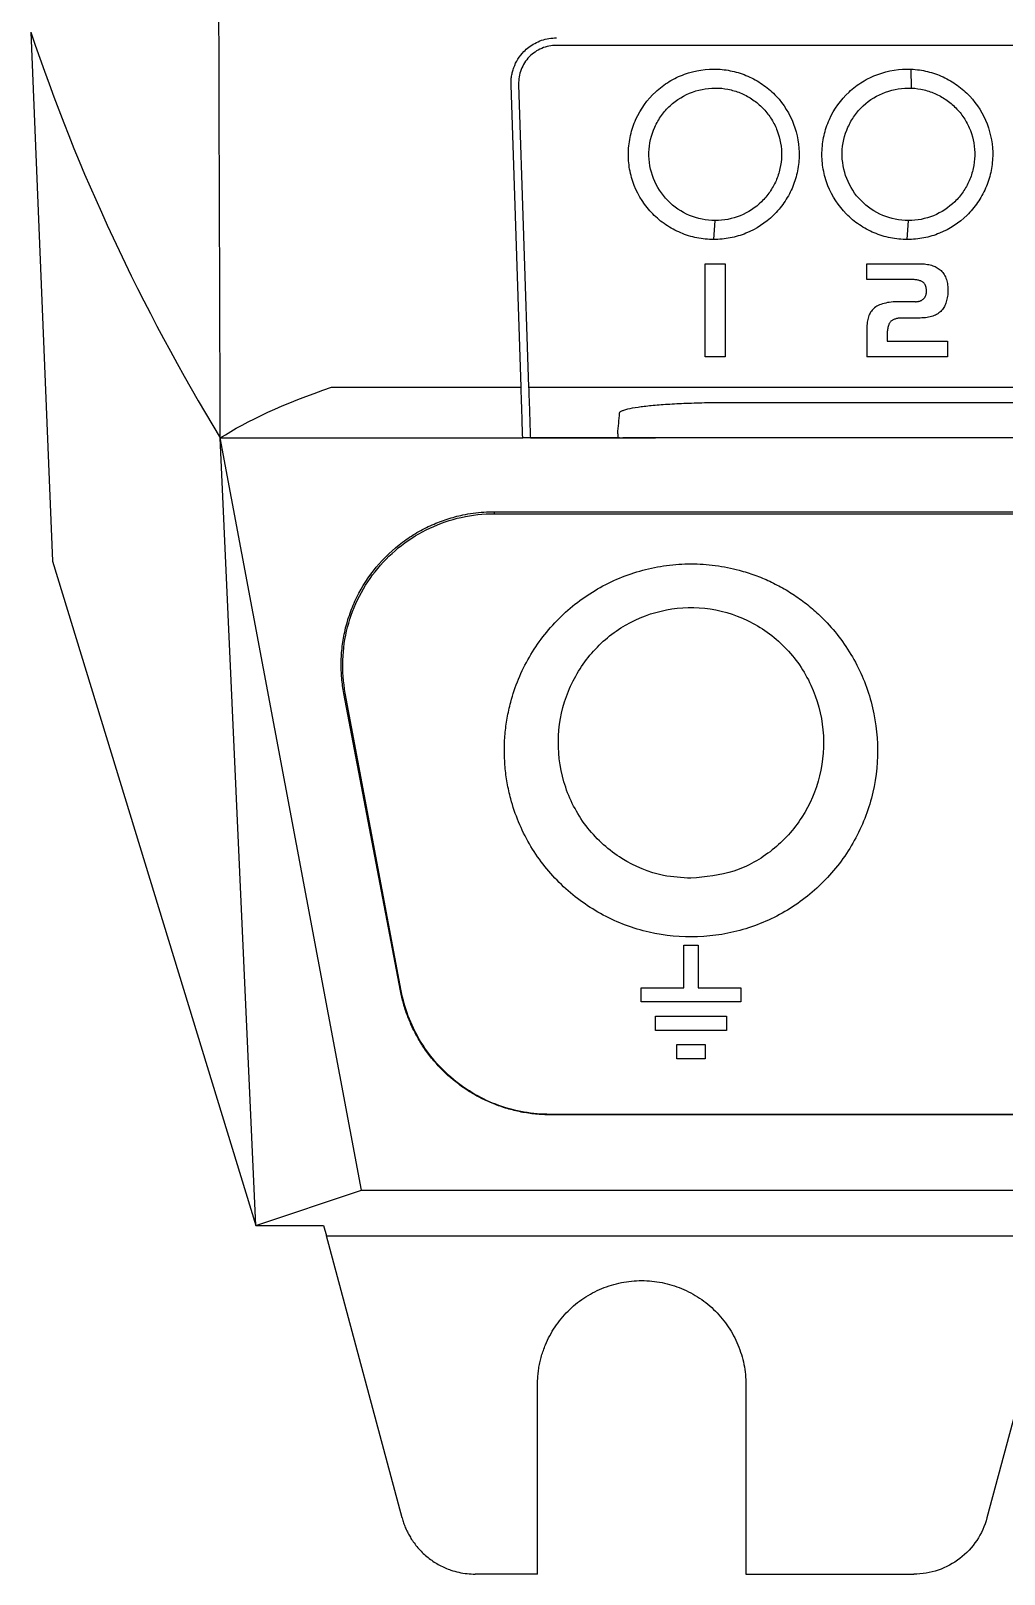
# Model space of a CAD drawing. Header units: inches. Extents: x 15 to 148, y 10 to 111.
# Drawn here: x 131.653 to 132.36, y 100.685 to 101.806 of the extents above; entities that cross this region are included whole.
import ezdxf

# ---------------------------------------------------------------- set-up
doc = ezdxf.new("R2010")
doc.units = ezdxf.units.IN
doc.header["$MEASUREMENT"] = 0
doc.layers.add('BLK_12AWG', color=7, linetype='Continuous')

# ---------------------------------------------------------------- blocks, each defined once
blk = doc.blocks.new('Varia')
at = {"color": 7, "linetype": 'Continuous'}
for p, q in [((161.2389, 100.8596), (161.2705, 100.0916)), ((165.2195, 100.8405), (162.0019, 100.8405)), ((162.5172, 100.7784), (162.5168, 100.8059)), ((161.9505, 100.3442), (161.9359, 100.7832)), ((161.9469, 100.7836), (161.9615, 100.3442)), ((162.2302, 100.5585), (162.2324, 100.586)), ((162.5112, 100.5585), (162.5129, 100.586)), ((162.218, 100.3879), (162.218, 100.5233)), ((162.218, 100.5233), (162.2467, 100.5233)), ((162.2467, 100.5233), (162.2467, 100.3879)), ((162.4523, 100.5004), (162.4523, 100.5233)), ((162.4523, 100.5233), (162.5292, 100.5233)), ((162.5292, 100.5233), (162.5315, 100.5233)), ((162.5315, 100.5233), (162.5339, 100.5232)), ((162.5339, 100.5232), (162.5361, 100.523)), ((162.5361, 100.523), (162.5383, 100.5228)), ((162.5383, 100.5228), (162.5404, 100.5224)), ((162.5404, 100.5224), (162.5424, 100.5221)), ((162.5424, 100.5221), (162.5444, 100.5216)), ((162.5444, 100.5216), (162.5463, 100.5211)), ((162.5463, 100.5211), (162.5481, 100.5205)), ((162.5481, 100.5205), (162.5498, 100.5199)), ((162.5498, 100.5199), (162.5515, 100.5192)), ((162.5165, 100.5004), (162.4523, 100.5004)), ((162.5181, 100.5004), (162.5165, 100.5004)), ((162.5196, 100.5003), (162.5181, 100.5004)), ((162.5211, 100.5003), (162.5196, 100.5003)), ((162.5225, 100.5001), (162.5211, 100.5003)), ((162.5238, 100.5), (162.5225, 100.5001)), ((162.5251, 100.4998), (162.5238, 100.5)), ((162.5263, 100.4995), (162.5251, 100.4998)), ((162.5275, 100.4993), (162.5263, 100.4995)), ((162.5285, 100.499), (162.5275, 100.4993)), ((162.5296, 100.4987), (162.5285, 100.499)), ((162.5306, 100.4983), (162.5296, 100.4987)), ((162.5315, 100.4979), (162.5306, 100.4983)), ((162.5324, 100.4975), (162.5315, 100.4979)), ((162.5515, 100.5192), (162.5531, 100.5184)), ((162.5531, 100.5184), (162.5547, 100.5175)), ((162.5547, 100.5175), (162.5561, 100.5166)), ((162.5561, 100.5166), (162.5575, 100.5156)), ((162.5575, 100.5156), (162.5588, 100.5146)), ((162.5588, 100.5146), (162.5602, 100.5133)), ((162.5602, 100.5133), (162.5615, 100.512)), ((162.5615, 100.512), (162.5627, 100.5106)), ((162.5627, 100.5106), (162.5638, 100.5092)), ((162.5638, 100.5092), (162.5648, 100.5076)), ((162.5648, 100.5076), (162.5657, 100.506)), ((162.5657, 100.506), (162.5665, 100.5043)), ((162.5665, 100.5043), (162.5673, 100.5025)), ((162.5673, 100.5025), (162.5679, 100.5006)), ((162.5679, 100.5006), (162.5685, 100.4987)), ((162.5685, 100.4987), (162.569, 100.4966)), ((162.5332, 100.497), (162.5324, 100.4975)), ((162.5339, 100.4965), (162.5332, 100.497)), ((162.5346, 100.4959), (162.5339, 100.4965)), ((162.5351, 100.4954), (162.5346, 100.4959)), ((162.5356, 100.4949), (162.5351, 100.4954)), ((162.5361, 100.4943), (162.5356, 100.4949)), ((162.5365, 100.4937), (162.5361, 100.4943)), ((162.5369, 100.493), (162.5365, 100.4937)), ((162.5365, 100.4745), (162.5369, 100.4751)), ((162.5373, 100.4924), (162.5369, 100.493)), ((162.5369, 100.4751), (162.5373, 100.4757)), ((162.5376, 100.4916), (162.5373, 100.4924)), ((162.5373, 100.4757), (162.5376, 100.4764)), ((162.5379, 100.4909), (162.5376, 100.4916)), ((162.5376, 100.4764), (162.5379, 100.4771)), ((162.5382, 100.49), (162.5379, 100.4909)), ((162.5379, 100.4771), (162.5382, 100.4778)), ((162.5384, 100.4892), (162.5382, 100.49)), ((162.5382, 100.4778), (162.5384, 100.4785)), ((162.5386, 100.4883), (162.5384, 100.4892)), ((162.5384, 100.4785), (162.5386, 100.4792)), ((162.5388, 100.4874), (162.5386, 100.4883)), ((162.5386, 100.4792), (162.5388, 100.48)), ((162.5389, 100.4864), (162.5388, 100.4874)), ((162.5388, 100.48), (162.5389, 100.4808)), ((162.539, 100.4854), (162.5389, 100.4864)), ((162.5389, 100.4808), (162.539, 100.4816)), ((162.539, 100.4844), (162.539, 100.4854)), ((162.5391, 100.4833), (162.539, 100.4844)), ((162.539, 100.4825), (162.5391, 100.4833)), ((162.539, 100.4816), (162.539, 100.4825)), ((162.569, 100.4966), (162.5694, 100.4945)), ((162.5695, 100.4761), (162.5692, 100.474)), ((162.5694, 100.4945), (162.5697, 100.4923)), ((162.5698, 100.4783), (162.5695, 100.4761)), ((162.5697, 100.4923), (162.5699, 100.4901)), ((162.57, 100.4805), (162.5698, 100.4783)), ((162.5699, 100.4901), (162.5701, 100.4877)), ((162.5701, 100.4829), (162.57, 100.4805)), ((162.5701, 100.4877), (162.5701, 100.4853)), ((162.5701, 100.4853), (162.5701, 100.4829)), ((162.458, 100.4531), (162.4571, 100.4516)), ((162.459, 100.4545), (162.458, 100.4531)), ((162.46, 100.4559), (162.459, 100.4545)), ((162.4612, 100.4571), (162.46, 100.4559)), ((162.4624, 100.4583), (162.4612, 100.4571)), ((162.4638, 100.4595), (162.4624, 100.4583)), ((162.4654, 100.4606), (162.4638, 100.4595)), ((162.4671, 100.4617), (162.4654, 100.4606)), ((162.4689, 100.4626), (162.4671, 100.4617)), ((162.4709, 100.4635), (162.4689, 100.4626)), ((162.4729, 100.4643), (162.4709, 100.4635)), ((162.4751, 100.4651), (162.4729, 100.4643)), ((162.4774, 100.4657), (162.4751, 100.4651)), ((162.4799, 100.4663), (162.4774, 100.4657)), ((162.4824, 100.4668), (162.4799, 100.4663)), ((162.4851, 100.4672), (162.4824, 100.4668)), ((162.4879, 100.4676), (162.4851, 100.4672)), ((162.4909, 100.4678), (162.4879, 100.4676)), ((162.4939, 100.468), (162.4909, 100.4678)), ((162.4971, 100.4682), (162.4939, 100.468)), ((162.5004, 100.4682), (162.4971, 100.4682)), ((162.5233, 100.4682), (162.5242, 100.4682)), ((162.5242, 100.4682), (162.525, 100.4683)), ((162.525, 100.4683), (162.5258, 100.4683)), ((162.5258, 100.4683), (162.5266, 100.4685)), ((162.5266, 100.4685), (162.5273, 100.4686)), ((162.5273, 100.4686), (162.5281, 100.4688)), ((162.5281, 100.4688), (162.5288, 100.469)), ((162.5288, 100.469), (162.5295, 100.4692)), ((162.5295, 100.4692), (162.5302, 100.4695)), ((162.5302, 100.4695), (162.5309, 100.4698)), ((162.5309, 100.4698), (162.5316, 100.4701)), ((162.5316, 100.4701), (162.5322, 100.4705)), ((162.5322, 100.4705), (162.5328, 100.4709)), ((162.5328, 100.4709), (162.5334, 100.4713)), ((162.5334, 100.4713), (162.534, 100.4718)), ((162.534, 100.4718), (162.5346, 100.4723)), ((162.5346, 100.4723), (162.5351, 100.4728)), ((162.5351, 100.4728), (162.5356, 100.4733)), ((162.5356, 100.4733), (162.5361, 100.4739)), ((162.5361, 100.4739), (162.5365, 100.4745)), ((162.5583, 100.453), (162.5569, 100.4518)), ((162.5597, 100.4542), (162.5583, 100.453)), ((162.561, 100.4556), (162.5597, 100.4542)), ((162.5621, 100.4569), (162.561, 100.4556)), ((162.5631, 100.4583), (162.5621, 100.4569)), ((162.5641, 100.4597), (162.5631, 100.4583)), ((162.565, 100.4612), (162.5641, 100.4597)), ((162.5658, 100.4628), (162.565, 100.4612)), ((162.5665, 100.4645), (162.5658, 100.4628)), ((162.5672, 100.4662), (162.5665, 100.4645)), ((162.5678, 100.4681), (162.5672, 100.4662)), ((162.5683, 100.4699), (162.5678, 100.4681)), ((162.5688, 100.4719), (162.5683, 100.4699)), ((162.5692, 100.474), (162.5688, 100.4719)), ((162.4524, 100.4312), (162.4523, 100.4286)), ((162.4525, 100.4336), (162.4524, 100.4312)), ((162.4527, 100.436), (162.4525, 100.4336)), ((162.453, 100.4383), (162.4527, 100.436)), ((162.4533, 100.4404), (162.453, 100.4383)), ((162.4537, 100.4425), (162.4533, 100.4404)), ((162.4542, 100.4445), (162.4537, 100.4425)), ((162.4548, 100.4464), (162.4542, 100.4445)), ((162.4555, 100.4482), (162.4548, 100.4464)), ((162.4563, 100.4499), (162.4555, 100.4482)), ((162.4571, 100.4516), (162.4563, 100.4499)), ((162.4831, 100.4309), (162.4828, 100.4295)), ((162.4834, 100.4322), (162.4831, 100.4309)), ((162.4838, 100.4335), (162.4834, 100.4322)), ((162.4842, 100.4346), (162.4838, 100.4335)), ((162.4846, 100.4357), (162.4842, 100.4346)), ((162.4851, 100.4367), (162.4846, 100.4357)), ((162.4857, 100.4376), (162.4851, 100.4367)), ((162.4862, 100.4384), (162.4857, 100.4376)), ((162.4869, 100.4391), (162.4862, 100.4384)), ((162.4875, 100.4398), (162.4869, 100.4391)), ((162.4882, 100.4403), (162.4875, 100.4398)), ((162.489, 100.4409), (162.4882, 100.4403)), ((162.4898, 100.4414), (162.489, 100.4409)), ((162.4907, 100.4419), (162.4898, 100.4414)), ((162.4916, 100.4423), (162.4907, 100.4419)), ((162.4925, 100.4427), (162.4916, 100.4423)), ((162.4935, 100.443), (162.4925, 100.4427)), ((162.4945, 100.4433), (162.4935, 100.443)), ((162.4956, 100.4436), (162.4945, 100.4433)), ((162.4968, 100.4439), (162.4956, 100.4436)), ((162.4979, 100.4441), (162.4968, 100.4439)), ((162.4992, 100.4442), (162.4979, 100.4441)), ((162.5004, 100.4444), (162.4992, 100.4442)), ((162.5017, 100.4445), (162.5004, 100.4444)), ((162.5031, 100.4445), (162.5017, 100.4445)), ((162.5045, 100.4445), (162.5031, 100.4445)), ((162.5299, 100.4445), (162.5045, 100.4445)), ((162.5325, 100.4446), (162.5299, 100.4445)), ((162.535, 100.4447), (162.5325, 100.4446)), ((162.5375, 100.4449), (162.535, 100.4447)), ((162.5398, 100.4452), (162.5375, 100.4449)), ((162.542, 100.4456), (162.5398, 100.4452)), ((162.5442, 100.4461), (162.542, 100.4456)), ((162.5463, 100.4466), (162.5442, 100.4461)), ((162.5483, 100.4473), (162.5463, 100.4466)), ((162.5502, 100.448), (162.5483, 100.4473)), ((162.552, 100.4488), (162.5502, 100.448)), ((162.5537, 100.4497), (162.552, 100.4488)), ((162.5553, 100.4507), (162.5537, 100.4497)), ((162.5569, 100.4518), (162.5553, 100.4507)), ((162.4523, 100.4286), (162.4523, 100.3879)), ((162.4821, 100.4229), (162.482, 100.4211)), ((162.482, 100.4211), (162.482, 100.4191)), ((162.482, 100.4191), (162.482, 100.4108)), ((162.482, 100.4108), (162.5695, 100.4108)), ((162.4822, 100.4247), (162.4821, 100.4229)), ((162.4823, 100.4264), (162.4822, 100.4247)), ((162.4825, 100.428), (162.4823, 100.4264)), ((162.4828, 100.4295), (162.4825, 100.428)), ((162.5695, 100.4108), (162.5695, 100.3879)), ((162.2467, 100.3879), (162.218, 100.3879)), ((162.5695, 100.3879), (162.4523, 100.3879)), ((161.5139, 100.2703), (161.953, 100.2703)), ((161.719, 99.178), (161.5139, 100.2703)), ((161.5654, 99.1268), (161.5139, 100.2703)), ((162.0933, 100.2703), (161.953, 100.2703)), ((165.1712, 100.2703), (162.0982, 100.2703)), ((165.1238, 100.2703), (162.1458, 100.2703)), ((161.9117, 100.1632), (165.0906, 100.1632)), ((161.9117, 100.1632), (161.9117, 100.1603)), ((161.9117, 100.1603), (165.0906, 100.1603)), ((161.2705, 100.0916), (161.5654, 99.1268)), ((161.6932, 99.8993), (161.6954, 99.8997)), ((161.7755, 99.4672), (161.6932, 99.8993)), ((161.7766, 99.4674), (161.6954, 99.8997)), ((162.1868, 99.5337), (162.2074, 99.5337)), ((162.1868, 99.4719), (162.1868, 99.5337)), ((162.2074, 99.5337), (162.2074, 99.4719)), ((161.7755, 99.4672), (161.7766, 99.4674)), ((162.1249, 99.4512), (162.1249, 99.4719)), ((162.1249, 99.4719), (162.1868, 99.4719)), ((162.2074, 99.4719), (162.2693, 99.4719)), ((162.2693, 99.4719), (162.2693, 99.4512)), ((162.2693, 99.4512), (162.1249, 99.4512)), ((162.1456, 99.41), (162.1456, 99.4306)), ((162.1456, 99.4306), (162.2487, 99.4306)), ((162.2487, 99.4306), (162.2487, 99.41)), ((162.2487, 99.41), (162.1456, 99.41)), ((162.1765, 99.3687), (162.1765, 99.3894)), ((162.1765, 99.3894), (162.2177, 99.3894)), ((162.2177, 99.3894), (162.2177, 99.3687)), ((162.2177, 99.3687), (162.1765, 99.3687)), ((161.9928, 99.2874), (161.9928, 99.288)), ((165.0094, 99.288), (161.9928, 99.288)), ((165.0094, 99.2874), (161.9928, 99.2874)), ((161.5654, 99.1268), (161.719, 99.178)), ((161.719, 99.178), (165.2823, 99.178)), ((161.6681, 99.1115), (162.7366, 99.1115)), ((161.7779, 98.7018), (161.6681, 99.1115)), ((162.7366, 99.1115), (162.6268, 98.7018)), ((161.9744, 98.6203), (161.9744, 98.8953)), ((162.2769, 98.8953), (162.2769, 98.6203)), ((161.9744, 98.6203), (161.8841, 98.6203)), ((162.2769, 98.6203), (162.5206, 98.6203))]:
    blk.add_line(p, q, dxfattribs=at)
for p, q in [((162.0908, 100.2762), (162.0908, 100.2703)), ((161.5654, 99.1268), (161.6637, 99.1268)), ((161.6637, 99.1268), (161.6681, 99.1115))]:
    blk.add_line(p, q)
for points in [[(161.5139, 100.2703), (161.5132, 100.4738), (161.5125, 100.6781), (161.5119, 100.883)], [(161.2389, 100.8596), (161.3061, 100.6585), (161.3982, 100.4611), (161.5139, 100.2703)], [(162.5233, 100.4682), (162.5157, 100.4682), (162.5081, 100.4682), (162.5004, 100.4682)], [(161.5139, 100.2703), (161.5521, 100.2953), (161.6061, 100.32), (161.6754, 100.3442)], [(161.6754, 100.3442), (161.767, 100.3442), (161.8587, 100.3442), (161.9505, 100.3442)]]:
    blk.add_open_spline(points, degree=3, dxfattribs=at)
for points, knots in [([(161.9359, 100.7832), (161.9359, 100.7853), (161.9359, 100.7896), (161.9367, 100.7959), (161.938, 100.8021), (161.9406, 100.8106), (161.9456, 100.8208), (161.9534, 100.8307), (161.9618, 100.8382), (161.9705, 100.8438), (161.9802, 100.8481), (161.9909, 100.8509), (161.9983, 100.8513), (162.002, 100.8515)], [0, 0, 0, 0, 0.060347, 0.120102, 0.179832, 0.240102, 0.369953, 0.500063, 0.593729, 0.68761, 0.792131, 0.895279, 1, 1, 1, 1]), ([(162.0019, 100.8405), (161.9945, 100.8405), (161.9872, 100.839), (161.9737, 100.8332), (161.9675, 100.829), (161.9573, 100.8185), (161.9533, 100.8121), (161.948, 100.7985), (161.9467, 100.7911), (161.9469, 100.7836)], [0, 0, 0, 0, 0.25, 0.25, 0.5, 0.5, 0.75, 0.75, 1, 1, 1, 1]), ([(162.2302, 100.5585), (162.2219, 100.5585), (162.2138, 100.5593), (162.1977, 100.5626), (162.1898, 100.565), (162.1746, 100.5714), (162.1674, 100.5753), (162.1538, 100.5845), (162.1474, 100.5899), (162.1302, 100.6074), (162.121, 100.6216), (162.1119, 100.6445), (162.1096, 100.6525), (162.1067, 100.6688), (162.1061, 100.677), (162.1065, 100.6934), (162.1076, 100.7017), (162.1112, 100.7178), (162.1138, 100.7256), (162.124, 100.7482), (162.1338, 100.7617), (162.152, 100.7786), (162.1585, 100.7835), (162.1725, 100.7921), (162.1801, 100.7957), (162.2032, 100.8041), (162.2198, 100.8067), (162.2363, 100.8059)], [0, 0, 0, 0, 0.0625, 0.0625, 0.125, 0.125, 0.1875, 0.1875, 0.25, 0.25, 0.375, 0.375, 0.4375, 0.4375, 0.5, 0.5, 0.5625, 0.5625, 0.625, 0.625, 0.75, 0.75, 0.8125, 0.8125, 0.875, 0.875, 1, 1, 1, 1]), ([(162.2363, 100.8059), (162.2444, 100.8055), (162.2522, 100.8043), (162.2677, 100.8005), (162.2753, 100.7978), (162.2897, 100.7911), (162.2966, 100.7871), (162.3095, 100.7777), (162.3156, 100.7724), (162.3318, 100.7549), (162.3405, 100.741), (162.3518, 100.7113), (162.3545, 100.6952), (162.354, 100.6713), (162.353, 100.6633), (162.3495, 100.6477), (162.3471, 100.6401), (162.3407, 100.6255), (162.3367, 100.6184), (162.3277, 100.6053), (162.3225, 100.5992), (162.3053, 100.5825), (162.2918, 100.5736), (162.2695, 100.5646), (162.2619, 100.5623), (162.2463, 100.5593), (162.2383, 100.5585), (162.2302, 100.5585)], [0, 0, 0, 0, 0.0625, 0.0625, 0.125, 0.125, 0.1875, 0.1875, 0.25, 0.25, 0.375, 0.375, 0.5, 0.5, 0.5625, 0.5625, 0.625, 0.625, 0.6875, 0.6875, 0.75, 0.75, 0.875, 0.875, 0.9375, 0.9375, 1, 1, 1, 1]), ([(162.5112, 100.5585), (162.5029, 100.5585), (162.4948, 100.5593), (162.4787, 100.5626), (162.4707, 100.565), (162.4556, 100.5713), (162.4484, 100.5752), (162.4348, 100.5845), (162.4284, 100.5898), (162.4112, 100.6073), (162.402, 100.6215), (162.3929, 100.6443), (162.3907, 100.6523), (162.3877, 100.6686), (162.3871, 100.6767), (162.3875, 100.6931), (162.3885, 100.7015), (162.3921, 100.7175), (162.3947, 100.7253), (162.4048, 100.7479), (162.4145, 100.7614), (162.4327, 100.7783), (162.4392, 100.7833), (162.4531, 100.7919), (162.4606, 100.7955), (162.4837, 100.804), (162.5002, 100.8066), (162.5168, 100.8059)], [0, 0, 0, 0, 0.0625, 0.0625, 0.125, 0.125, 0.1875, 0.1875, 0.25, 0.25, 0.375, 0.375, 0.4375, 0.4375, 0.5, 0.5, 0.5625, 0.5625, 0.625, 0.625, 0.75, 0.75, 0.8125, 0.8125, 0.875, 0.875, 1, 1, 1, 1]), ([(162.5168, 100.8059), (162.5249, 100.8055), (162.5327, 100.8044), (162.5482, 100.8006), (162.5559, 100.798), (162.5704, 100.7913), (162.5772, 100.7873), (162.5902, 100.7779), (162.5963, 100.7726), (162.6126, 100.7552), (162.6213, 100.7413), (162.6327, 100.7116), (162.6355, 100.6954), (162.635, 100.6716), (162.634, 100.6635), (162.6306, 100.6479), (162.6281, 100.6403), (162.6217, 100.6257), (162.6178, 100.6186), (162.6087, 100.6055), (162.6036, 100.5994), (162.5864, 100.5825), (162.5728, 100.5737), (162.5506, 100.5646), (162.5429, 100.5624), (162.5273, 100.5593), (162.5193, 100.5585), (162.5112, 100.5585)], [0, 0, 0, 0, 0.0625, 0.0625, 0.125, 0.125, 0.1875, 0.1875, 0.25, 0.25, 0.375, 0.375, 0.5, 0.5, 0.5625, 0.5625, 0.625, 0.625, 0.6875, 0.6875, 0.75, 0.75, 0.875, 0.875, 0.9375, 0.9375, 1, 1, 1, 1]), ([(162.2324, 100.586), (162.2195, 100.586), (162.2067, 100.5886), (162.1833, 100.5985), (162.1723, 100.6059), (162.1546, 100.6242), (162.1474, 100.6352), (162.1381, 100.6589), (162.1358, 100.672), (162.1365, 100.6975), (162.1394, 100.7103), (162.1473, 100.7277), (162.1506, 100.7334), (162.158, 100.7437), (162.1622, 100.7485), (162.1764, 100.7616), (162.1874, 100.7683), (162.2115, 100.7771), (162.2242, 100.779), (162.2371, 100.7784)], [0, 0, 0, 0, 0.125, 0.125, 0.25, 0.25, 0.375, 0.375, 0.5, 0.5, 0.625, 0.625, 0.6875, 0.6875, 0.75, 0.75, 0.875, 0.875, 1, 1, 1, 1]), ([(162.2371, 100.7784), (162.2433, 100.7781), (162.2494, 100.7772), (162.2614, 100.7742), (162.2673, 100.7722), (162.2786, 100.7669), (162.2839, 100.7638), (162.2939, 100.7565), (162.2986, 100.7524), (162.307, 100.7433), (162.3108, 100.7384), (162.3174, 100.7278), (162.3202, 100.7222), (162.3267, 100.7049), (162.3289, 100.6923), (162.3284, 100.6737), (162.3277, 100.6675), (162.325, 100.6553), (162.3231, 100.6494), (162.3181, 100.6381), (162.315, 100.6326), (162.308, 100.6224), (162.304, 100.6177), (162.2906, 100.6046), (162.2802, 100.5978), (162.257, 100.5884), (162.2448, 100.586), (162.2324, 100.586)], [0, 0, 0, 0, 0.0625, 0.0625, 0.125, 0.125, 0.1875, 0.1875, 0.25, 0.25, 0.3125, 0.3125, 0.375, 0.375, 0.5, 0.5, 0.5625, 0.5625, 0.625, 0.625, 0.6875, 0.6875, 0.75, 0.75, 0.875, 0.875, 1, 1, 1, 1]), ([(162.5129, 100.586), (162.5, 100.586), (162.4873, 100.5886), (162.4638, 100.5985), (162.4529, 100.6059), (162.4351, 100.6241), (162.428, 100.6351), (162.4187, 100.6588), (162.4163, 100.6718), (162.4169, 100.6973), (162.4198, 100.71), (162.4277, 100.7275), (162.4309, 100.7331), (162.4383, 100.7435), (162.4425, 100.7483), (162.4566, 100.7614), (162.4676, 100.7681), (162.4917, 100.777), (162.5044, 100.779), (162.5172, 100.7784)], [0, 0, 0, 0, 0.125, 0.125, 0.25, 0.25, 0.375, 0.375, 0.5, 0.5, 0.625, 0.625, 0.6875, 0.6875, 0.75, 0.75, 0.875, 0.875, 1, 1, 1, 1]), ([(162.5172, 100.7784), (162.5235, 100.7781), (162.5296, 100.7772), (162.5416, 100.7743), (162.5475, 100.7723), (162.5588, 100.7671), (162.5641, 100.7639), (162.5742, 100.7567), (162.5789, 100.7525), (162.5874, 100.7435), (162.5912, 100.7386), (162.5978, 100.728), (162.6006, 100.7224), (162.6072, 100.7051), (162.6094, 100.6925), (162.609, 100.6739), (162.6082, 100.6677), (162.6055, 100.6555), (162.6036, 100.6496), (162.5987, 100.6382), (162.5956, 100.6327), (162.5886, 100.6225), (162.5846, 100.6178), (162.5712, 100.6047), (162.5608, 100.5978), (162.5376, 100.5884), (162.5254, 100.586), (162.5129, 100.586)], [0, 0, 0, 0, 0.0625, 0.0625, 0.125, 0.125, 0.1875, 0.1875, 0.25, 0.25, 0.3125, 0.3125, 0.375, 0.375, 0.5, 0.5, 0.5625, 0.5625, 0.625, 0.625, 0.6875, 0.6875, 0.75, 0.75, 0.875, 0.875, 1, 1, 1, 1]), ([(161.9529, 100.2709), (161.9525, 100.283), (161.9519, 100.3013), (161.9512, 100.3258), (161.9507, 100.3382), (161.9505, 100.3442)], [0, 0, 0, 0, 0.499996, 0.759104, 1, 1, 1, 1]), ([(161.9615, 100.3442), (162.51, 100.3442), (163.0608, 100.3442), (163.8871, 100.3442), (164.1623, 100.3442), (164.7117, 100.3442), (164.986, 100.3442), (165.2599, 100.3442)], [0, 0, 0, 0, 0.5, 0.5, 0.75, 0.75, 1, 1, 1, 1]), ([(161.9615, 100.3442), (161.9618, 100.3365), (161.9623, 100.3203), (161.9632, 100.2958), (161.9637, 100.279), (161.964, 100.2703)], [0, 0, 0, 0, 0.309618, 0.643319, 1, 1, 1, 1]), ([(162.0935, 100.3065), (162.0936, 100.3068), (162.0937, 100.3074), (162.0944, 100.3083), (162.0957, 100.3091), (162.0975, 100.31), (162.0997, 100.3108), (162.1024, 100.3117), (162.1083, 100.3132), (162.1194, 100.3152), (162.1389, 100.3176), (162.1627, 100.3195), (162.1856, 100.3207), (162.2052, 100.3213), (162.2203, 100.3217), (162.2356, 100.3219), (162.246, 100.3219), (162.2512, 100.3219)], [0, 0, 0, 0, 0.035726, 0.071268, 0.106745, 0.142272, 0.177965, 0.213934, 0.250289, 0.375959, 0.50002, 0.624407, 0.749772, 0.813237, 0.875686, 0.937728, 1, 1, 1, 1]), ([(162.2512, 100.3219), (162.2938, 100.3219), (162.3798, 100.3219), (162.5101, 100.3218), (162.6427, 100.3218), (162.7777, 100.3217), (162.915, 100.3217), (163.0547, 100.3216), (163.1967, 100.3216), (163.3411, 100.3216), (163.4878, 100.3216), (163.6689, 100.3216), (163.8813, 100.3215), (164.122, 100.3216), (164.3561, 100.3216), (164.5835, 100.3216), (164.8043, 100.3217), (164.9491, 100.3217), (165.0204, 100.3218)], [0, 0, 0, 0, 0.046189, 0.09323, 0.14112, 0.189859, 0.239445, 0.289876, 0.341151, 0.393267, 0.446223, 0.500016, 0.589309, 0.676229, 0.760767, 0.842913, 0.92266, 1, 1, 1, 1]), ([(162.0908, 100.2762), (162.0913, 100.2813), (162.0922, 100.2914), (162.0931, 100.3015), (162.0935, 100.3065)], [0, 0, 0, 0, 0.508544, 1, 1, 1, 1]), ([(161.964, 100.2703), (161.9775, 100.2703), (162.0078, 100.2703), (162.0684, 100.2703), (162.1155, 100.2703), (162.1458, 100.2703)], [0, 0, 0, 0, 0.2227873, 0.5000034, 1, 1, 1, 1]), ([(161.6932, 99.8993), (161.6926, 99.903), (161.6913, 99.9103), (161.6901, 99.9214), (161.6894, 99.9326), (161.6892, 99.948), (161.6905, 99.9678), (161.6948, 99.9919), (161.7018, 100.0158), (161.7151, 100.0473), (161.7388, 100.084), (161.7704, 100.1141), (161.7991, 100.1332), (161.8208, 100.1443), (161.8432, 100.1529), (161.8632, 100.1582), (161.881, 100.1613), (161.8963, 100.1629), (161.9065, 100.1631), (161.9117, 100.1632)], [0, 0, 0, 0, 0.029183, 0.058301, 0.087422, 0.116614, 0.179313, 0.242015, 0.307848, 0.373548, 0.507402, 0.641957, 0.705015, 0.767827, 0.826439, 0.884976, 0.923336, 0.961611, 1, 1, 1, 1]), ([(161.6954, 99.8997), (161.6895, 99.9314), (161.6906, 99.9643), (161.7068, 100.0267), (161.7218, 100.056), (161.7629, 100.1056), (161.789, 100.1257), (161.8473, 100.1531), (161.8795, 100.1603), (161.9117, 100.1603)], [0, 0, 0, 0, 0.25, 0.25, 0.5, 0.5, 0.75, 0.75, 1, 1, 1, 1]), ([(161.9263, 99.8166), (161.9263, 99.8205), (161.9264, 99.8284), (161.9272, 99.8402), (161.9285, 99.8519), (161.9303, 99.8636), (161.9326, 99.8752), (161.9373, 99.8943), (161.9461, 99.9205), (161.9619, 99.9524), (161.9816, 99.9819), (162.0128, 100.0175), (162.0601, 100.0538), (162.1153, 100.0766), (162.1617, 100.0859), (162.1971, 100.0882), (162.2326, 100.0859), (162.2636, 100.0797), (162.2899, 100.0714), (162.3118, 100.0625), (162.3256, 100.0549), (162.3326, 100.0511)], [0, 0, 0, 0, 0.020929, 0.041775, 0.062578, 0.083379, 0.104216, 0.12513, 0.187629, 0.250182, 0.312681, 0.375233, 0.500015, 0.624796, 0.687295, 0.749848, 0.812346, 0.874899, 0.916617, 0.958211, 1, 1, 1, 1]), ([(162.3326, 100.0511), (162.336, 100.0491), (162.3427, 100.0451), (162.3525, 100.0385), (162.362, 100.0316), (162.3712, 100.0242), (162.3801, 100.0164), (162.3943, 100.0028), (162.4125, 99.9821), (162.4322, 99.9526), (162.448, 99.9208), (162.4632, 99.8762), (162.4711, 99.8171), (162.462, 99.7463), (162.4348, 99.6803), (162.3915, 99.6235), (162.3349, 99.5797), (162.2689, 99.5521), (162.1979, 99.5426), (162.1268, 99.5517), (162.0606, 99.579), (162.0131, 99.6153), (161.9818, 99.6509), (161.962, 99.6805), (161.9462, 99.7124), (161.936, 99.7424), (161.9301, 99.7694), (161.9269, 99.7929), (161.9265, 99.8086), (161.9263, 99.8166)], [0, 0, 0, 0, 0.0104522, 0.0208634, 0.0312532, 0.0416415, 0.0520482, 0.062493, 0.0937066, 0.1249469, 0.1561605, 0.1874009, 0.2497205, 0.3120714, 0.3744227, 0.4367739, 0.4991252, 0.5616805, 0.6242357, 0.686791, 0.7493463, 0.8119016, 0.8432338, 0.8745928, 0.9059249, 0.937284, 0.9581982, 0.97905, 1, 1, 1, 1]), ([(162.1971, 99.6308), (162.2183, 99.6329), (162.2608, 99.637), (162.3175, 99.6696), (162.3614, 99.7179), (162.3876, 99.7792), (162.3925, 99.8468), (162.3748, 99.9129), (162.3361, 99.9691), (162.2814, 100.0084), (162.2179, 100.0266), (162.153, 100.0225), (162.0933, 99.9973), (162.0449, 99.9536), (162.0127, 99.8957), (162.0009, 99.8292), (162.0116, 99.7618), (162.0442, 99.7016), (162.0945, 99.6567), (162.1487, 99.6339), (162.1838, 99.6316), (162.1971, 99.6308)], [0, 0, 0, 0, 0.051994, 0.104048, 0.156769, 0.21056, 0.265429, 0.320867, 0.37611, 0.430438, 0.483561, 0.535776, 0.587769, 0.640228, 0.693665, 0.748242, 0.803573, 0.858956, 0.913631, 0.967139, 1, 1, 1, 1]), ([(161.9928, 99.2874), (161.9893, 99.2874), (161.9822, 99.2875), (161.9716, 99.2883), (161.9611, 99.2896), (161.9507, 99.2913), (161.9404, 99.2936), (161.9302, 99.2964), (161.9172, 99.3005), (161.9016, 99.3067), (161.8841, 99.3156), (161.8673, 99.3261), (161.8463, 99.342), (161.8276, 99.3605), (161.8115, 99.3813), (161.8012, 99.3976), (161.7924, 99.4144), (161.7852, 99.4315), (161.7794, 99.4491), (161.7768, 99.4611), (161.7755, 99.4672)], [0, 0, 0, 0, 0.034156, 0.06812, 0.101978, 0.135813, 0.169713, 0.203761, 0.238043, 0.301581, 0.365372, 0.429303, 0.493597, 0.622682, 0.687623, 0.752913, 0.814616, 0.876091, 0.937751, 1, 1, 1, 1]), ([(161.9928, 99.288), (161.9674, 99.288), (161.942, 99.2924), (161.8942, 99.3097), (161.8719, 99.3225), (161.8328, 99.3549), (161.8161, 99.3745), (161.7903, 99.4183), (161.7813, 99.4424), (161.7766, 99.4674)], [0, 0, 0, 0, 0.25, 0.25, 0.5, 0.5, 0.75, 0.75, 1, 1, 1, 1]), ([(161.9744, 98.8953), (161.9744, 98.8982), (161.9745, 98.9038), (161.9753, 98.9123), (161.9764, 98.9207), (161.9781, 98.929), (161.9802, 98.9372), (161.9828, 98.9452), (161.9866, 98.9552), (161.992, 98.9667), (162.0022, 98.9837), (162.018, 99.0029), (162.0411, 99.0219), (162.0674, 99.0359), (162.0959, 99.0446), (162.1256, 99.0475), (162.1553, 99.0446), (162.1839, 99.0359), (162.2102, 99.0219), (162.2333, 99.0029), (162.2522, 98.9799), (162.2639, 98.9579), (162.2706, 98.9393), (162.2742, 98.9249), (162.2765, 98.9102), (162.2767, 98.9003), (162.2769, 98.8953)], [0, 0, 0, 0, 0.018027, 0.03591, 0.053705, 0.071469, 0.089258, 0.107131, 0.125142, 0.156385, 0.187691, 0.250165, 0.312639, 0.375112, 0.437586, 0.50006, 0.562533, 0.625007, 0.68748, 0.749954, 0.812428, 0.874901, 0.906144, 0.937451, 0.968677, 1, 1, 1, 1]), ([(161.7779, 98.7018), (161.7785, 98.6995), (161.7799, 98.6949), (161.7824, 98.6882), (161.7854, 98.6816), (161.7888, 98.6753), (161.7945, 98.6661), (161.8035, 98.6548), (161.8169, 98.6427), (161.832, 98.6328), (161.8468, 98.6265), (161.8603, 98.6227), (161.8721, 98.6207), (161.8801, 98.6204), (161.8841, 98.6203)], [0, 0, 0, 0, 0.050276, 0.100212, 0.150023, 0.199926, 0.250134, 0.37498, 0.500038, 0.624884, 0.749942, 0.83332, 0.916339, 1, 1, 1, 1]), ([(162.6268, 98.7018), (162.6206, 98.6787), (162.6066, 98.6576), (162.5685, 98.6284), (162.5446, 98.6203), (162.5206, 98.6203)], [0, 0, 0, 0, 0.5, 0.5, 1, 1, 1, 1])]:
    blk.add_open_spline(points, degree=3, knots=knots, dxfattribs=at)

msp = doc.modelspace()

# ---------------------------------------------------------------- block references
at = {"layer": 'BLK_12AWG', "xscale": 0.5, "yscale": 0.5, "zscale": 0.5}
msp.add_blockref('Varia', (51.034, 51.3751), dxfattribs=at)

doc.saveas('drawing.dxf')
